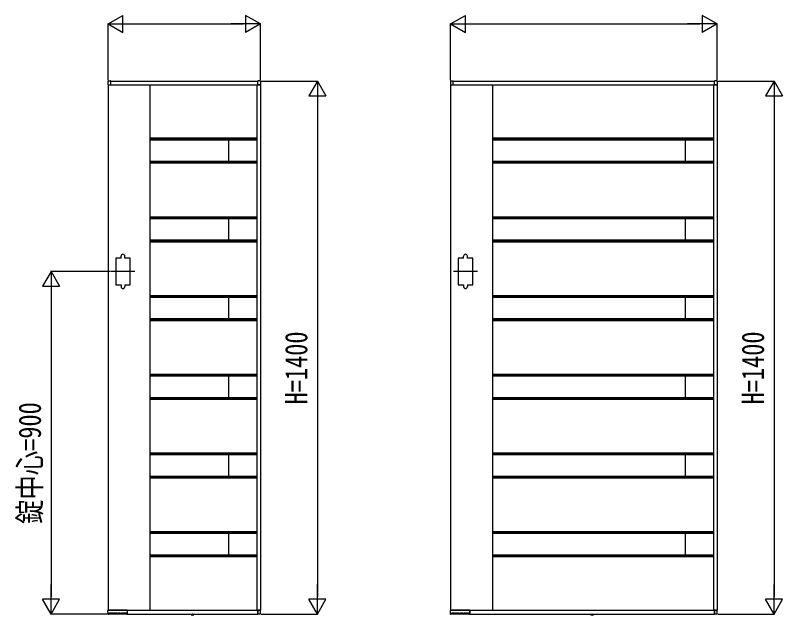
# Model space of a CAD drawing. Units: millimetres, scale not verified. Extents: x -8410 to 8410, y -5940 to 5940.
# Drawn here: x -1654 to 363, y -254 to 1322 of the extents above; entities that cross this region are included whole.
import ezdxf
from ezdxf.enums import TextEntityAlignment as Align

# ---------------------------------------------------------------- set-up
doc = ezdxf.new("R2010")
doc.units = ezdxf.units.MM
doc.header["$LTSCALE"] = 30
doc.layers.add('0-2_YKK_A1', color=4, linetype='Continuous')
doc.layers.add('0-3_YKK_D', color=6, linetype='Continuous')
doc.styles.add('ＭＳ ゴシック', font='')
doc.styles.get('ＭＳ ゴシック').set_extended_font_data('MS Gothic')

msp = doc.modelspace()

# ---------------------------------------------------------------- linework, layer by layer
at = {"layer": '0-2_YKK_A1'}
for p, q in [((-1409.05, 1150.13), (-1403.49, 1150.47)), ((-1402.96, 1150), (-1016.96, 1150)), ((-1402.96, 1140), (-1402.96, 1150)), ((-1402.96, 1140.3), (-1402.96, 1149.97)), ((-1016.96, 1140), (-1016.96, 1150)), ((-1016.96, 1140.3), (-1016.96, 1149.97)), ((-1010.87, 1150.13), (-1016.43, 1150.47)), ((-509.05, 1150.13), (-503.49, 1150.47)), ((-502.96, 1150), (183.04, 1150)), ((-502.96, 1140), (-502.96, 1150)), ((-502.96, 1140.3), (-502.96, 1149.97)), ((183.04, 1140), (183.04, 1150)), ((183.04, 1140.3), (183.04, 1149.97)), ((189.13, 1150.13), (183.57, 1150.47)), ((-1410.46, 1148.63), (-1410.46, 1140.5)), ((-1409.96, 1140), (-1409.96, -240)), ((-1409.96, 1140), (-1009.96, 1140)), ((-1409.96, 1140), (-1403.26, 1140)), ((-1403.26, 1140), (-1403.26, 1140)), ((-1299.96, 1140), (-1299.96, -240)), ((-1018.96, 1140), (-1018.96, -240)), ((-1009.96, 1140), (-1016.66, 1140)), ((-1016.66, 1140), (-1016.66, 1140)), ((-1009.96, 1140), (-1009.96, -240)), ((-1009.46, 1148.63), (-1009.46, 1140.5)), ((-510.46, 1148.63), (-510.46, 1140.5)), ((-509.96, 1140), (-509.96, -240)), ((-509.96, 1140), (190.04, 1140)), ((-509.96, 1140), (-503.26, 1140)), ((-503.26, 1140), (-503.26, 1140)), ((-399.96, 1140), (-399.96, -240)), ((181.04, 1140), (181.04, -240)), ((190.04, 1140), (183.34, 1140)), ((183.34, 1140), (183.34, 1140)), ((190.04, 1140), (190.04, -240)), ((190.54, 1148.63), (190.54, 1140.5)), ((-1018.96, 999.5), (-1299.96, 999.5)), ((-1018.96, 998.5), (-1299.96, 998.5)), ((-1018.96, 995.44), (-1299.96, 995.44)), ((-1018.96, 995), (-1299.96, 995)), ((-1093.96, 995), (-1093.96, 938.34)), ((181.04, 999.5), (-399.96, 999.5)), ((181.04, 998.5), (-399.96, 998.5)), ((181.04, 995.44), (-399.96, 995.44)), ((181.04, 995), (-399.96, 995)), ((106.04, 995), (106.04, 938.34)), ((-1018.96, 938.34), (-1299.96, 938.34)), ((-1018.96, 937.9), (-1299.96, 937.9)), ((-1018.96, 934.84), (-1299.96, 934.84)), ((-1018.96, 933.84), (-1299.96, 933.84)), ((181.04, 938.34), (-399.96, 938.34)), ((181.04, 937.9), (-399.96, 937.9)), ((181.04, 934.84), (-399.96, 934.84)), ((181.04, 933.84), (-399.96, 933.84)), ((-1018.96, 792.84), (-1299.96, 792.84)), ((-1018.96, 791.84), (-1299.96, 791.84)), ((-1018.96, 788.78), (-1299.96, 788.78)), ((-1018.96, 788.34), (-1299.96, 788.34)), ((-1093.96, 788.34), (-1093.96, 731.67)), ((181.04, 792.84), (-399.96, 792.84)), ((181.04, 791.84), (-399.96, 791.84)), ((181.04, 788.78), (-399.96, 788.78)), ((181.04, 788.34), (-399.96, 788.34)), ((106.04, 788.34), (106.04, 731.67)), ((-1018.96, 731.67), (-1299.96, 731.67)), ((-1018.96, 731.23), (-1299.96, 731.23)), ((-1018.96, 728.17), (-1299.96, 728.17)), ((-1018.96, 727.17), (-1299.96, 727.17)), ((181.04, 731.67), (-399.96, 731.67)), ((181.04, 731.23), (-399.96, 731.23)), ((181.04, 728.17), (-399.96, 728.17)), ((181.04, 727.17), (-399.96, 727.17)), ((-1375.96, 685), (-1375.96, 690)), ((-1365.96, 685), (-1365.96, 690)), ((-475.96, 685), (-475.96, 690)), ((-465.96, 685), (-465.96, 690)), ((-1339.46, 650), (-1402.46, 650)), ((-439.46, 650), (-502.46, 650)), ((-1375.96, 615), (-1375.96, 610)), ((-1365.96, 615), (-1365.96, 610)), ((-475.96, 615), (-475.96, 610)), ((-465.96, 615), (-465.96, 610)), ((-1018.96, 586.17), (-1299.96, 586.17)), ((-1018.96, 585.17), (-1299.96, 585.17)), ((181.04, 586.17), (-399.96, 586.17)), ((181.04, 585.17), (-399.96, 585.17)), ((-1018.96, 582.11), (-1299.96, 582.11)), ((-1018.96, 581.67), (-1299.96, 581.67)), ((-1093.96, 581.67), (-1093.96, 525)), ((181.04, 582.11), (-399.96, 582.11)), ((181.04, 581.67), (-399.96, 581.67)), ((106.04, 581.67), (106.04, 525)), ((-1018.96, 525), (-1299.96, 525)), ((-1018.96, 524.56), (-1299.96, 524.56)), ((181.04, 525), (-399.96, 525)), ((181.04, 524.56), (-399.96, 524.56)), ((-1018.96, 521.5), (-1299.96, 521.5)), ((-1018.96, 520.5), (-1299.96, 520.5)), ((181.04, 521.5), (-399.96, 521.5)), ((181.04, 520.5), (-399.96, 520.5)), ((-1018.96, 379.5), (-1299.96, 379.5)), ((-1018.96, 378.5), (-1299.96, 378.5)), ((-1018.96, 375.44), (-1299.96, 375.44)), ((-1018.96, 375), (-1299.96, 375)), ((-1093.96, 375), (-1093.96, 318.33)), ((181.04, 379.5), (-399.96, 379.5)), ((181.04, 378.5), (-399.96, 378.5)), ((181.04, 375.44), (-399.96, 375.44)), ((181.04, 375), (-399.96, 375)), ((106.04, 375), (106.04, 318.33)), ((-1018.96, 318.33), (-1299.96, 318.33)), ((-1018.96, 317.89), (-1299.96, 317.89)), ((-1018.96, 314.83), (-1299.96, 314.83)), ((-1018.96, 313.83), (-1299.96, 313.83)), ((181.04, 318.33), (-399.96, 318.33)), ((181.04, 317.89), (-399.96, 317.89)), ((181.04, 314.83), (-399.96, 314.83)), ((181.04, 313.83), (-399.96, 313.83)), ((-1018.96, 172.83), (-1299.96, 172.83)), ((-1018.96, 171.83), (-1299.96, 171.83)), ((-1018.96, 168.77), (-1299.96, 168.77)), ((-1018.96, 168.33), (-1299.96, 168.33)), ((-1093.96, 168.33), (-1093.96, 111.66)), ((181.04, 172.83), (-399.96, 172.83)), ((181.04, 171.83), (-399.96, 171.83)), ((181.04, 168.77), (-399.96, 168.77)), ((181.04, 168.33), (-399.96, 168.33)), ((106.04, 168.33), (106.04, 111.66)), ((-1018.96, 111.66), (-1299.96, 111.66)), ((-1018.96, 111.22), (-1299.96, 111.22)), ((-1018.96, 108.16), (-1299.96, 108.16)), ((-1018.96, 107.16), (-1299.96, 107.16)), ((181.04, 111.66), (-399.96, 111.66)), ((181.04, 111.22), (-399.96, 111.22)), ((181.04, 108.16), (-399.96, 108.16)), ((181.04, 107.16), (-399.96, 107.16)), ((-1018.96, -33.84), (-1299.96, -33.84)), ((-1018.96, -34.84), (-1299.96, -34.84)), ((-1018.96, -37.9), (-1299.96, -37.9)), ((-1018.96, -38.34), (-1299.96, -38.34)), ((-1093.96, -38.34), (-1093.96, -95)), ((181.04, -33.84), (-399.96, -33.84)), ((181.04, -34.84), (-399.96, -34.84)), ((181.04, -37.9), (-399.96, -37.9)), ((181.04, -38.34), (-399.96, -38.34)), ((106.04, -38.34), (106.04, -95)), ((-1018.96, -95), (-1299.96, -95)), ((-1018.96, -95.44), (-1299.96, -95.44)), ((-1018.96, -98.5), (-1299.96, -98.5)), ((-1018.96, -99.5), (-1299.96, -99.5)), ((181.04, -95), (-399.96, -95)), ((181.04, -95.44), (-399.96, -95.44)), ((181.04, -98.5), (-399.96, -98.5)), ((181.04, -99.5), (-399.96, -99.5)), ((-1409.85, -250.03), (-1410.43, -240.53)), ((-1409.96, -240), (-1009.96, -240)), ((-1360.26, -240), (-1409.93, -240)), ((-1359.96, -240.3), (-1359.96, -249.98)), ((-1359.66, -240), (-1359.66, -250)), ((-1016.96, -250), (-1016.96, -240)), ((-1016.96, -240.3), (-1016.96, -249.97)), ((-1009.96, -240), (-1016.66, -240)), ((-1016.66, -240), (-1016.66, -240)), ((-1009.46, -248.63), (-1009.46, -240.5)), ((-509.85, -250.03), (-510.43, -240.53)), ((-509.96, -240), (190.04, -240)), ((-460.26, -240), (-509.93, -240)), ((-459.96, -240.3), (-459.96, -249.98)), ((-459.66, -240), (-459.66, -250)), ((183.04, -250), (183.04, -240)), ((183.04, -240.3), (183.04, -249.97)), ((190.04, -240), (183.34, -240)), ((183.34, -240), (183.34, -240)), ((190.54, -248.63), (190.54, -240.5)), ((-1408.6, -250.5), (-1409.35, -250.5)), ((-1408.1, -250.01), (-1408.07, -248.19)), ((-1408.09, -249.5), (-1361.79, -249.5)), ((-1387.17, -247.9), (-1407.75, -247.9)), ((-1386.85, -248.19), (-1386.84, -249.01)), ((-1385.12, -249.01), (-1385.1, -248.19)), ((-1378.13, -247.9), (-1384.79, -247.9)), ((-1377.82, -248.19), (-1377.8, -249.01)), ((-1376.08, -249.01), (-1376.07, -248.19)), ((-1362.13, -247.9), (-1375.75, -247.9)), ((-1365.86, -247.9), (-1365.84, -249.01)), ((-1361.82, -248.19), (-1361.79, -249.99)), ((-1360.46, -250.48), (-1361.29, -250.48)), ((-1359.66, -250), (-1016.96, -250)), ((-1192.22, -250.5), (-1192.13, -250)), ((-1192.22, -250.5), (-1192.05, -251.47)), ((-1192.22, -250.5), (-1184.4, -250.5)), ((-1192.13, -250), (-1184.49, -250)), ((-1188.31, -254.2), (-1188.31, -250)), ((-1184.4, -250.5), (-1184.57, -251.47)), ((-1184.4, -250.5), (-1184.49, -250)), ((-1010.87, -250.13), (-1016.43, -250.47)), ((-508.6, -250.5), (-509.35, -250.5)), ((-508.1, -250.01), (-508.07, -248.19)), ((-508.09, -249.5), (-461.79, -249.5)), ((-487.17, -247.9), (-507.75, -247.9)), ((-486.85, -248.19), (-486.84, -249.01)), ((-485.12, -249.01), (-485.1, -248.19)), ((-478.13, -247.9), (-484.79, -247.9)), ((-477.82, -248.19), (-477.8, -249.01)), ((-476.08, -249.01), (-476.07, -248.19)), ((-462.13, -247.9), (-475.75, -247.9)), ((-465.86, -247.9), (-465.84, -249.01)), ((-461.82, -248.19), (-461.79, -249.99)), ((-460.46, -250.48), (-461.29, -250.48)), ((-459.66, -250), (183.04, -250)), ((-142.22, -250.5), (-142.13, -250)), ((-142.22, -250.5), (-142.05, -251.47)), ((-142.22, -250.5), (-134.4, -250.5)), ((-142.13, -250), (-134.49, -250)), ((-138.31, -254.2), (-138.31, -250)), ((-134.4, -250.5), (-134.57, -251.47)), ((-134.4, -250.5), (-134.49, -250)), ((189.13, -250.13), (183.57, -250.47))]:
    msp.add_line(p, q, dxfattribs=at)
for points in [[(-1375.96, 685), (-1389.96, 685), (-1389.96, 615), (-1375.96, 615)], [(-1365.96, 615), (-1351.96, 615), (-1351.96, 685), (-1365.96, 685)], [(-475.96, 685), (-489.96, 685), (-489.96, 615), (-475.96, 615)], [(-465.96, 615), (-451.96, 615), (-451.96, 685), (-465.96, 685)], [(-1407.75, -247.9), (-1407.89, -247.93), (-1407.97, -247.98), (-1408.01, -248.03), (-1408.04, -248.09), (-1408.06, -248.14), (-1408.07, -248.19)], [(-1386.85, -248.19), (-1386.86, -248.15), (-1386.87, -248.1), (-1386.89, -248.05), (-1386.92, -248.01), (-1386.97, -247.96), (-1387.05, -247.92), (-1387.17, -247.9)], [(-1384.79, -247.9), (-1384.92, -247.93), (-1385, -247.98), (-1385.05, -248.03), (-1385.08, -248.09), (-1385.09, -248.14), (-1385.1, -248.19)], [(-1377.82, -248.19), (-1377.82, -248.15), (-1377.83, -248.1), (-1377.86, -248.05), (-1377.89, -248.01), (-1377.94, -247.96), (-1378.01, -247.92), (-1378.13, -247.9)], [(-1375.75, -247.9), (-1375.89, -247.93), (-1375.97, -247.98), (-1376.01, -248.03), (-1376.04, -248.09), (-1376.06, -248.14), (-1376.07, -248.19)], [(-1361.82, -248.19), (-1361.82, -248.15), (-1361.83, -248.1), (-1361.86, -248.05), (-1361.89, -248.01), (-1361.94, -247.96), (-1362.01, -247.92), (-1362.13, -247.9)], [(-1190.61, -252.58), (-1189.46, -250.26), (-1188.31, -249.65)], [(-1186.01, -252.58), (-1187.17, -250.26), (-1188.31, -249.65)], [(-507.75, -247.9), (-507.89, -247.93), (-507.97, -247.98), (-508.01, -248.03), (-508.04, -248.09), (-508.06, -248.14), (-508.07, -248.19)], [(-486.85, -248.19), (-486.86, -248.15), (-486.87, -248.1), (-486.89, -248.05), (-486.92, -248.01), (-486.97, -247.96), (-487.05, -247.92), (-487.17, -247.9)], [(-484.79, -247.9), (-484.92, -247.93), (-485, -247.98), (-485.05, -248.03), (-485.08, -248.09), (-485.09, -248.14), (-485.1, -248.19)], [(-477.82, -248.19), (-477.82, -248.15), (-477.83, -248.1), (-477.86, -248.05), (-477.89, -248.01), (-477.94, -247.96), (-478.01, -247.92), (-478.13, -247.9)], [(-475.75, -247.9), (-475.89, -247.93), (-475.97, -247.98), (-476.01, -248.03), (-476.04, -248.09), (-476.06, -248.14), (-476.07, -248.19)], [(-461.82, -248.19), (-461.82, -248.15), (-461.83, -248.1), (-461.86, -248.05), (-461.89, -248.01), (-461.94, -247.96), (-462.01, -247.92), (-462.13, -247.9)], [(-140.61, -252.58), (-139.46, -250.26), (-138.31, -249.65)], [(-136.01, -252.58), (-137.17, -250.26), (-138.31, -249.65)]]:
    msp.add_lwpolyline(points, dxfattribs=at)
for centre, radius, start, end in [((-1408.96, 1148.63), 1.5, 93.5, 180), ((-1403.46, 1149.97), 0.5, 0, 93.5), ((-1016.46, 1149.97), 0.5, 86.5, 180), ((-1010.96, 1148.63), 1.5, 0, 86.5), ((-508.96, 1148.63), 1.5, 93.5, 180), ((-503.46, 1149.97), 0.5, 0, 93.5), ((183.54, 1149.97), 0.5, 86.5, 180), ((189.04, 1148.63), 1.5, 0, 86.5), ((-1409.96, 1140.5), 0.5, 180, 270), ((-1403.26, 1140.3), 0.3, 270, 0), ((-1016.66, 1140.3), 0.3, 180, 270), ((-1009.96, 1140.5), 0.5, 270, 0), ((-509.96, 1140.5), 0.5, 180, 270), ((-503.26, 1140.3), 0.3, 270, 0), ((183.34, 1140.3), 0.3, 180, 270), ((190.04, 1140.5), 0.5, 270, 0), ((-1370.96, 690), 5, 0, 180), ((-470.96, 690), 5, 0, 180), ((-1370.96, 610), 5, 180, 0), ((-470.96, 610), 5, 180, 0), ((-1409.93, -240.5), 0.5, 90, 183.5), ((-1360.26, -240.3), 0.3, 0, 90), ((-1016.66, -240.3), 0.3, 90, 180), ((-1009.96, -240.5), 0.5, 0, 90), ((-509.93, -240.5), 0.5, 90, 183.5), ((-460.26, -240.3), 0.3, 0, 90), ((183.34, -240.3), 0.3, 90, 180), ((190.04, -240.5), 0.5, 0, 90), ((-1409.35, -250), 0.5, 183.5, 269.21081), ((-1408.6, -250), 0.5, 269.18971, 359), ((-1386.34, -249), 0.5, 181, 270), ((-1385.62, -249), 0.5, 270, 359), ((-1377.3, -249), 0.5, 181, 270), ((-1376.58, -249), 0.5, 270, 359), ((-1365.34, -249), 0.5, 181, 270), ((-1361.29, -249.98), 0.5, 181.0014, 270.00152), ((-1360.46, -249.98), 0.5, 270, 0), ((-1191.16, -251.32), 0.9, 190, 239.36409), ((-1188.31, -246.5), 6.5, 239.36409, 300.63591), ((-1185.46, -251.32), 0.9, 300.63591, 350), ((-1016.46, -249.97), 0.5, 180, 273.5), ((-1010.96, -248.63), 1.5, 273.5, 0), ((-509.35, -250), 0.5, 183.5, 269.21081), ((-508.6, -250), 0.5, 269.18971, 359), ((-486.34, -249), 0.5, 181, 270), ((-485.62, -249), 0.5, 270, 359), ((-477.3, -249), 0.5, 181, 270), ((-476.58, -249), 0.5, 270, 359), ((-465.34, -249), 0.5, 181, 270), ((-461.29, -249.98), 0.5, 181.0014, 270.00152), ((-460.46, -249.98), 0.5, 270, 0), ((-141.16, -251.32), 0.9, 190, 239.36409), ((-138.31, -246.5), 6.5, 239.36409, 300.63591), ((-135.46, -251.32), 0.9, 300.63591, 350), ((183.54, -249.97), 0.5, 180, 273.5), ((189.04, -248.63), 1.5, 273.5, 0)]:
    msp.add_arc(centre, radius, start, end, dxfattribs=at)
at = {"layer": '0-3_YKK_D'}
for p, q in [((-1409.96, 1300), (-1370.99, 1322.5)), ((-1370.99, 1277.5), (-1370.99, 1322.5)), ((-1009.96, 1300), (-1048.93, 1322.5)), ((-1048.93, 1322.5), (-1048.93, 1277.5)), ((-509.96, 1300), (-470.99, 1322.5)), ((-470.99, 1277.5), (-470.99, 1322.5)), ((190.04, 1300), (151.07, 1322.5)), ((151.07, 1322.5), (151.07, 1277.5)), ((-1409.96, 1152), (-1409.96, 1301)), ((-1409.96, 1300), (-1370.99, 1277.5)), ((-1409.96, 1300), (-1332.02, 1300)), ((-1364.96, 1300), (-1054.96, 1300)), ((-1009.96, 1300), (-1087.9, 1300)), ((-1009.96, 1300), (-1048.93, 1277.5)), ((-1009.96, 1152), (-1009.96, 1301)), ((-509.96, 1152), (-509.96, 1301)), ((-509.96, 1300), (-470.99, 1277.5)), ((-509.96, 1300), (-432.02, 1300)), ((-464.96, 1300), (145.04, 1300)), ((190.04, 1300), (112.1, 1300)), ((190.04, 1300), (151.07, 1277.5)), ((190.04, 1152), (190.04, 1301)), ((-1007.96, 1150), (-858.96, 1150)), ((-859.96, 1150), (-882.46, 1111.03)), ((-859.96, 1150), (-837.46, 1111.03)), ((-859.96, 1150), (-859.96, 1072.06)), ((192.04, 1150), (341.04, 1150)), ((340.04, 1150), (317.54, 1111.03)), ((340.04, 1150), (362.54, 1111.03)), ((340.04, 1150), (340.04, 1072.06)), ((-882.46, 1111.03), (-837.46, 1111.03)), ((317.54, 1111.03), (362.54, 1111.03)), ((-859.96, 1105), (-859.96, -205)), ((340.04, 1105), (340.04, -205)), ((-1559.96, 650), (-1582.46, 611.03)), ((-1404.46, 650), (-1560.96, 650)), ((-1559.96, 650), (-1537.46, 611.03)), ((-1559.96, 650), (-1559.96, 572.06)), ((-1582.46, 611.03), (-1537.46, 611.03)), ((-1559.96, 605), (-1559.96, -205)), ((-1559.96, -250), (-1559.96, -172.06)), ((-859.96, -250), (-859.96, -172.06)), ((340.04, -250), (340.04, -172.06)), ((-1559.96, -250), (-1582.46, -211.03)), ((-1537.46, -211.03), (-1582.46, -211.03)), ((-1559.96, -250), (-1537.46, -211.03)), ((-859.96, -250), (-882.46, -211.03)), ((-837.46, -211.03), (-882.46, -211.03)), ((-859.96, -250), (-837.46, -211.03)), ((340.04, -250), (317.54, -211.03)), ((362.54, -211.03), (317.54, -211.03)), ((340.04, -250), (362.54, -211.03)), ((-1411.96, -250), (-1560.96, -250)), ((-1007.96, -250), (-858.96, -250)), ((192.04, -250), (341.04, -250))]:
    msp.add_line(p, q, dxfattribs=at)

# ---------------------------------------------------------------- texts
at = {"layer": '0-3_YKK_D', "style": 'ＭＳ ゴシック', "width": 0.8}
for s, p in [('H=1400', (-868.96, 300.67)), ('H=1400', (331.04, 300.67)), ('錠中心=900', (-1568.96, -13.33))]:
    msp.add_text(s, height=58.65, rotation=90, dxfattribs=at).set_placement(p, align=Align.BOTTOM_LEFT)

doc.saveas('drawing.dxf')
